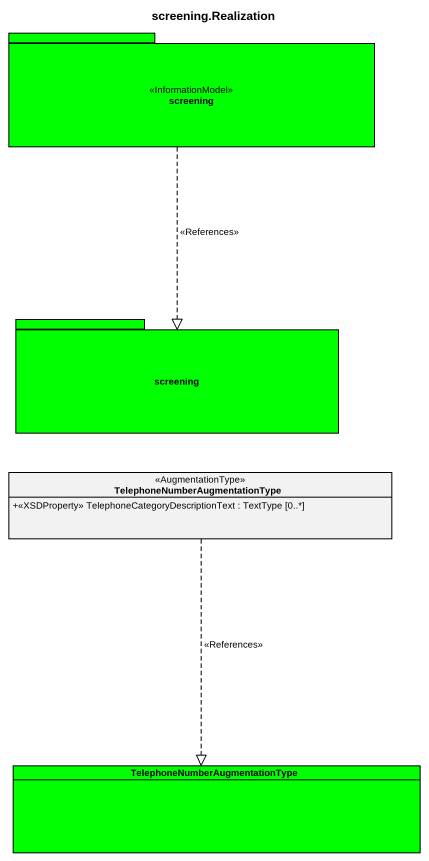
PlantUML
@startuml
title screening.Realization
hide circle
hide empty members
skinparam classAttributeIconSize 0
package screening <<InformationModel>> #00FF00 {
}
package "screening" as screening_2 #00FF00 {
}
class "TelephoneNumberAugmentationType" as TelephoneNumberAugmentationT <<AugmentationType>> {
  +<<XSDProperty>> TelephoneCategoryDescriptionText : TextType [0..*]
}
class "TelephoneNumberAugmentationType" as TelephoneNumberAugmentationT_2 #00FF00
screening ..|> screening_2 : <<References>>
TelephoneNumberAugmentationT ..|> TelephoneNumberAugmentationT_2 : <<References>>
@enduml
